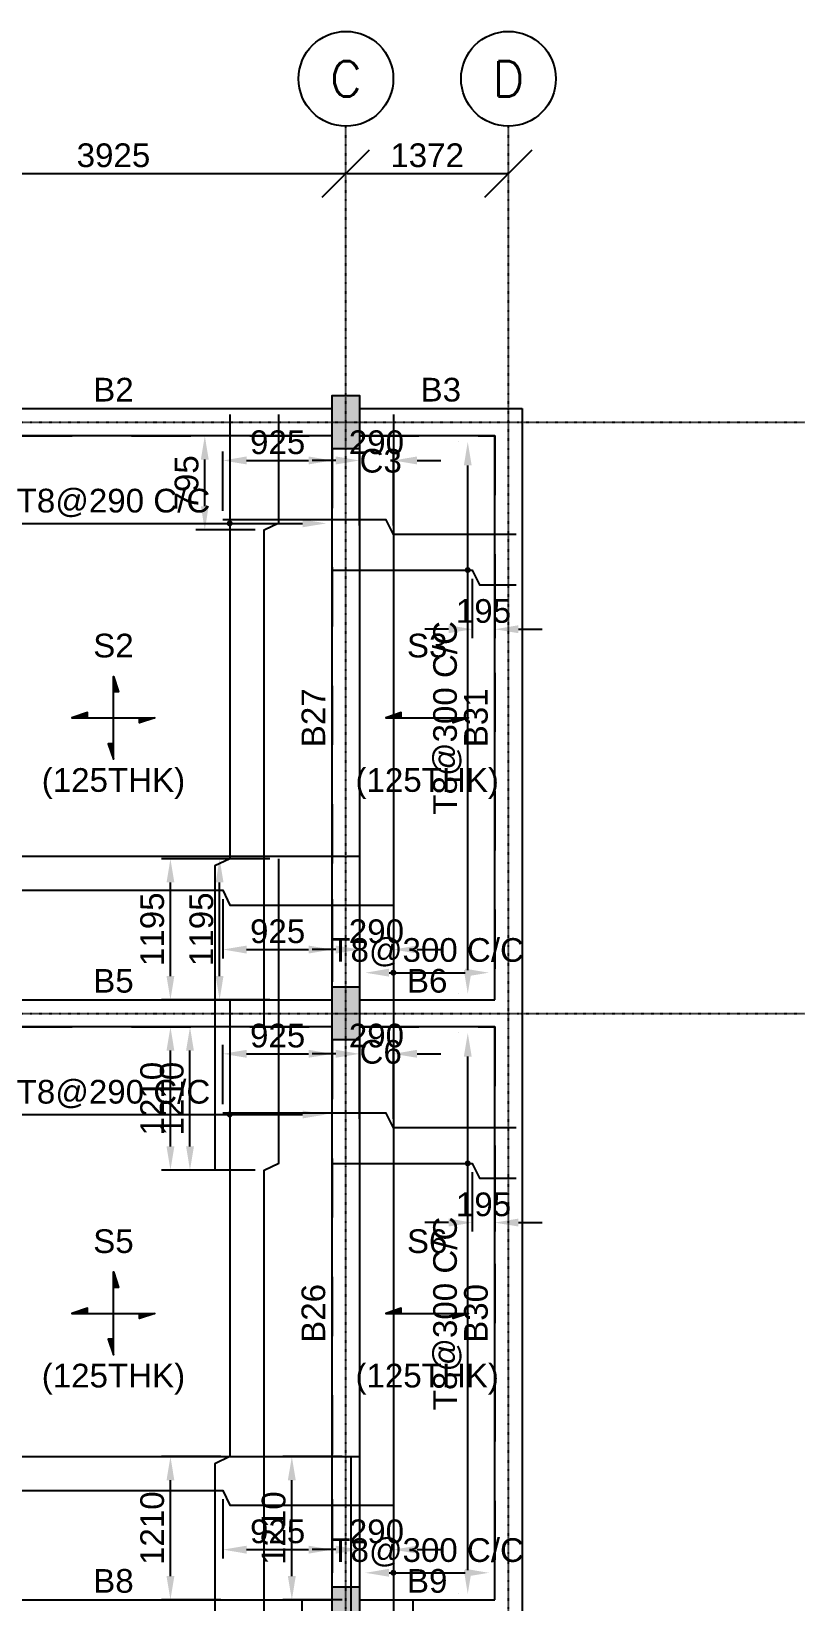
# Model space of a CAD drawing. Header units: inches. Extents: x -816171 to 9366335, y -450961 to 689132.
# Drawn here: x 6773877 to 6780404, y 266688 to 279946 of the extents above; entities that cross this region are included whole.
import ezdxf
from ezdxf.enums import TextEntityAlignment as Align

# ---------------------------------------------------------------- set-up
doc = ezdxf.new("R2010")
doc.units = ezdxf.units.IN
doc.header["$MEASUREMENT"] = 0
doc.linetypes.add('SCCenter', pattern=[1.2, 0.5, -0.3, 0.1, -0.3])
doc.linetypes.add('SCHidden', pattern=[1000, 500, -500])
for name, color, linetype in [('BarLabels', 31, 'Continuous'), ('Beam', 3, 'Continuous'), ('Beam Nos', 7, 'Continuous'), ('Column', 2, 'Continuous'), ('Column Nos', 7, 'Continuous'), ('Dimension', 31, 'Continuous'), ('Grid Line', 8, 'Continuous'), ('Plan Reinforcement', 4, 'Continuous'), ('Slab', 251, 'Continuous'), ('Slab Nos', 7, 'Continuous')]:
    doc.layers.add(name, color=color, linetype=linetype)
doc.styles.add('SC-BBS1', font='SansSerif')
doc.styles.add('SC-BBS2', font='SansSerif')
doc.styles.get("Standard").update_dxf_attribs({"font": 'txt.shx'})
doc.dimstyles.new('SCDim', dxfattribs={"dimtxt": 200, "dimasz": 200, "dimexe": 75, "dimexo": 75, "dimgap": 50, "dimtad": 1, "dimtoh": 1, "dimdec": 0, "dimzin": 0, "dimdsep": 46, "dimtxsty": 'SC-BBS2', "dimcen": 0.09, "dimclrd": 8, "dimclre": 8, "dimclrt": 31, "dimadec": 0, "dimazin": 0, "dimtfac": 1, "dimtdec": 0, "dimtix": 1, "dimtofl": 0, "dimtmove": 0, "dimatfit": 3, "dimfxl": 1, "dimtolj": 1, "dimtzin": 0, "dimarcsym": 0})
doc.dimstyles.new('SCGridlineDim', dxfattribs={"dimtxt": 200, "dimasz": 0.18, "dimexe": 75, "dimexo": 75, "dimgap": 50, "dimtad": 1, "dimtoh": 1, "dimdec": 0, "dimzin": 0, "dimdsep": 46, "dimtxsty": 'SC-BBS2', "dimtsz": 200, "dimcen": 0.09, "dimclrd": 8, "dimclre": 8, "dimclrt": 31, "dimadec": 0, "dimazin": 0, "dimtfac": 1, "dimtdec": 0, "dimtix": 1, "dimtofl": 0, "dimtmove": 0, "dimatfit": 3, "dimfxl": 1, "dimtolj": 1, "dimtzin": 0, "dimarcsym": 0})

# ---------------------------------------------------------------- blocks, each defined once
blk = doc.blocks.new('*D2569')
at = {"layer": 'DEFPOINTS', "color": 0, "transparency": 16777216}
for p in [(6775051, 272960), (6775551, 272960), (6775551, 271770)]:
    blk.add_point(p, dxfattribs=at)
at = {"layer": 'Dimension', "color": 8, "lineweight": -2, "transparency": 16777216}
for p, q in [((6775476, 272960), (6774976, 272960)), ((6775051, 271970), (6775051, 272760)), ((6775476, 271770), (6774976, 271770))]:
    blk.add_line(p, q, dxfattribs=at)
at = {"layer": 'Dimension', "color": 8, "transparency": 16777216}
for points in [[(6775018, 272760), (6775084, 272760), (6775051, 272960)], [(6775018, 271970), (6775084, 271970), (6775051, 271770)]]:
    blk.add_solid(points, dxfattribs=at)
at = {"layer": 'Dimension', "color": 31, "transparency": 16777216, "insert": (6774898, 272365), "char_height": 200, "attachment_point": 5, "rotation": 90, "style": 'SC-BBS2'}
blk.add_mtext('\\A1;1195', dxfattribs=at)
blk = doc.blocks.new('*D2570')
at = {"layer": 'DEFPOINTS', "color": 0, "transparency": 16777216}
for p in [(6775051, 271540), (6775426, 271540), (6775426, 270331)]:
    blk.add_point(p, dxfattribs=at)
at = {"layer": 'Dimension', "color": 8, "lineweight": -2, "transparency": 16777216}
for p, q in [((6775351, 271540), (6774976, 271540)), ((6775051, 270531), (6775051, 271340)), ((6775351, 270331), (6774976, 270331))]:
    blk.add_line(p, q, dxfattribs=at)
at = {"layer": 'Dimension', "color": 8, "transparency": 16777216}
for points in [[(6775018, 271340), (6775084, 271340), (6775051, 271540)], [(6775018, 270531), (6775084, 270531), (6775051, 270331)]]:
    blk.add_solid(points, dxfattribs=at)
at = {"layer": 'Dimension', "color": 31, "transparency": 16777216, "insert": (6774898, 270935), "char_height": 200, "attachment_point": 5, "rotation": 90, "style": 'SC-BBS2'}
blk.add_mtext('\\A1;1210', dxfattribs=at)
blk = doc.blocks.new('*D2571')
at = {"layer": 'BarLabels', "color": 8, "lineweight": -2, "transparency": 16777216}
blk.add_line((6772972, 275792), (6776167, 275792), dxfattribs=at)
at = {"layer": 'BarLabels', "color": 8, "transparency": 16777216}
for points in [[(6772972, 275825), (6772972, 275759), (6772772, 275792)], [(6776167, 275825), (6776167, 275759), (6776367, 275792)]]:
    blk.add_solid(points, dxfattribs=at)
at = {"layer": 'DEFPOINTS', "color": 0, "transparency": 16777216}
for p in [(6772772, 275792), (6776367, 275792), (6776367, 275792)]:
    blk.add_point(p, dxfattribs=at)
at = {"layer": 'BarLabels', "color": 31, "transparency": 16777216, "insert": (6774570, 275964), "char_height": 200, "attachment_point": 5, "style": 'SC-BBS2'}
blk.add_mtext('\\A1;T8@290 C/C', dxfattribs=at)
blk = doc.blocks.new('*D2572')
at = {"layer": 'DEFPOINTS', "color": 0, "transparency": 16777216}
for p in [(6775341, 276531), (6775841, 276531), (6775841, 275737)]:
    blk.add_point(p, dxfattribs=at)
at = {"layer": 'Dimension', "color": 8, "lineweight": -2, "transparency": 16777216}
for p, q in [((6775766, 276531), (6775266, 276531)), ((6775341, 275937), (6775341, 276331)), ((6775766, 275737), (6775266, 275737))]:
    blk.add_line(p, q, dxfattribs=at)
at = {"layer": 'Dimension', "color": 8, "transparency": 16777216}
for points in [[(6775308, 276331), (6775374, 276331), (6775341, 276531)], [(6775308, 275937), (6775374, 275937), (6775341, 275737)]]:
    blk.add_solid(points, dxfattribs=at)
at = {"layer": 'Dimension', "color": 31, "transparency": 16777216, "insert": (6775188, 276134), "char_height": 200, "attachment_point": 5, "rotation": 90, "style": 'SC-BBS2'}
blk.add_mtext('\\A1;795', dxfattribs=at)
blk = doc.blocks.new('*D2573')
at = {"layer": 'BarLabels', "color": 8, "lineweight": -2, "transparency": 16777216}
blk.add_line((6772972, 275792), (6776167, 275792), dxfattribs=at)
at = {"layer": 'BarLabels', "color": 8, "transparency": 16777216}
for points in [[(6772972, 275825), (6772972, 275759), (6772772, 275792)], [(6776167, 275825), (6776167, 275759), (6776367, 275792)]]:
    blk.add_solid(points, dxfattribs=at)
at = {"layer": 'DEFPOINTS', "color": 0, "transparency": 16777216}
for p in [(6772772, 275792), (6776367, 275792), (6776367, 275792)]:
    blk.add_point(p, dxfattribs=at)
at = {"layer": 'BarLabels', "color": 31, "transparency": 16777216, "insert": (6774570, 275964), "char_height": 200, "attachment_point": 5, "style": 'SC-BBS2'}
blk.add_mtext('\\A1;T8@290 C/C', dxfattribs=at)
blk = doc.blocks.new('*D2574')
at = {"layer": 'DEFPOINTS', "color": 0, "transparency": 16777216}
for p in [(6775494, 272694), (6776417, 272694), (6776417, 272194)]:
    blk.add_point(p, dxfattribs=at)
at = {"layer": 'Dimension', "color": 8, "lineweight": -2, "transparency": 16777216}
for p, q in [((6775494, 272619), (6775494, 272119)), ((6776417, 272619), (6776417, 272119)), ((6775694, 272194), (6776217, 272194))]:
    blk.add_line(p, q, dxfattribs=at)
at = {"layer": 'Dimension', "color": 8, "transparency": 16777216}
for points in [[(6775694, 272227), (6775694, 272160), (6775494, 272194)], [(6776217, 272227), (6776217, 272160), (6776417, 272194)]]:
    blk.add_solid(points, dxfattribs=at)
at = {"layer": 'Dimension', "color": 31, "transparency": 16777216, "insert": (6775956, 272347), "char_height": 200, "attachment_point": 5, "style": 'SC-BBS2'}
blk.add_mtext('\\A1;925', dxfattribs=at)
blk = doc.blocks.new('*D2575')
at = {"layer": 'DEFPOINTS', "color": 0, "transparency": 16777216}
for p in [(6776647, 272569), (6776933, 272569), (6776933, 272194)]:
    blk.add_point(p, dxfattribs=at)
at = {"layer": 'Dimension', "color": 8, "lineweight": -2, "transparency": 16777216}
for p, q in [((6776647, 272494), (6776647, 272119)), ((6776933, 272494), (6776933, 272119)), ((6776447, 272194), (6776247, 272194)), ((6777133, 272194), (6777333, 272194))]:
    blk.add_line(p, q, dxfattribs=at)
at = {"layer": 'Dimension', "color": 8, "transparency": 16777216}
for points in [[(6776447, 272227), (6776447, 272160), (6776647, 272194)], [(6777133, 272227), (6777133, 272160), (6776933, 272194)]]:
    blk.add_solid(points, dxfattribs=at)
at = {"layer": 'Dimension', "color": 31, "transparency": 16777216, "insert": (6776790, 272347), "char_height": 200, "attachment_point": 5, "style": 'SC-BBS2'}
blk.add_mtext('\\A1;290', dxfattribs=at)
blk = doc.blocks.new('*D2580')
at = {"layer": 'DEFPOINTS', "color": 0, "transparency": 16777216}
for p in [(6777599, 275398), (6777789, 275398), (6777789, 274898)]:
    blk.add_point(p, dxfattribs=at)
at = {"layer": 'Dimension', "color": 8, "lineweight": -2, "transparency": 16777216}
for p, q in [((6777599, 275323), (6777599, 274823)), ((6777789, 275323), (6777789, 274823)), ((6777399, 274898), (6777199, 274898)), ((6777989, 274898), (6778189, 274898))]:
    blk.add_line(p, q, dxfattribs=at)
at = {"layer": 'Dimension', "color": 8, "transparency": 16777216}
for points in [[(6777399, 274932), (6777399, 274865), (6777599, 274898)], [(6777989, 274932), (6777989, 274865), (6777789, 274898)]]:
    blk.add_solid(points, dxfattribs=at)
at = {"layer": 'Dimension', "color": 31, "transparency": 16777216, "insert": (6777694, 275051), "char_height": 200, "attachment_point": 5, "style": 'SC-BBS2'}
blk.add_mtext('\\A1;195', dxfattribs=at)
blk = doc.blocks.new('*D2581')
at = {"layer": 'BarLabels', "color": 8, "lineweight": -2, "transparency": 16777216}
for p, q in [((6777486, 276481), (6777486, 276481)), ((6777561, 272020), (6777561, 276281)), ((6777486, 271820), (6777486, 271820))]:
    blk.add_line(p, q, dxfattribs=at)
at = {"layer": 'BarLabels', "color": 8, "transparency": 16777216}
for points in [[(6777528, 276281), (6777594, 276281), (6777561, 276481)], [(6777528, 272020), (6777594, 272020), (6777561, 271820)]]:
    blk.add_solid(points, dxfattribs=at)
at = {"layer": 'DEFPOINTS', "color": 0, "transparency": 16777216}
for p in [(6777561, 276481), (6777561, 276481), (6777561, 271820)]:
    blk.add_point(p, dxfattribs=at)
at = {"layer": 'BarLabels', "color": 31, "transparency": 16777216, "insert": (6777389, 274150), "char_height": 200, "attachment_point": 5, "rotation": 90, "style": 'SC-BBS2'}
blk.add_mtext('\\A1;T8@300 C/C', dxfattribs=at)
blk = doc.blocks.new('*D2582')
at = {"layer": 'DEFPOINTS', "color": 0, "transparency": 16777216}
for p in [(6776933, 276323), (6776647, 275698), (6776933, 275698)]:
    blk.add_point(p, dxfattribs=at)
at = {"layer": 'Dimension', "color": 8, "lineweight": -2, "transparency": 16777216}
for p, q in [((6776447, 276323), (6776247, 276323)), ((6776647, 275773), (6776647, 276398)), ((6776933, 275773), (6776933, 276398)), ((6777133, 276323), (6777333, 276323))]:
    blk.add_line(p, q, dxfattribs=at)
at = {"layer": 'Dimension', "color": 8, "transparency": 16777216}
for points in [[(6776447, 276357), (6776447, 276290), (6776647, 276323)], [(6777133, 276357), (6777133, 276290), (6776933, 276323)]]:
    blk.add_solid(points, dxfattribs=at)
at = {"layer": 'Dimension', "color": 31, "transparency": 16777216, "insert": (6776790, 276476), "char_height": 200, "attachment_point": 5, "style": 'SC-BBS2'}
blk.add_mtext('\\A1;290', dxfattribs=at)
blk = doc.blocks.new('*D2583')
at = {"layer": 'DEFPOINTS', "color": 0, "transparency": 16777216}
for p in [(6776417, 276323), (6775494, 275823), (6776417, 275823)]:
    blk.add_point(p, dxfattribs=at)
at = {"layer": 'Dimension', "color": 8, "lineweight": -2, "transparency": 16777216}
for p, q in [((6775494, 275898), (6775494, 276398)), ((6775694, 276323), (6776217, 276323)), ((6776417, 275898), (6776417, 276398))]:
    blk.add_line(p, q, dxfattribs=at)
at = {"layer": 'Dimension', "color": 8, "transparency": 16777216}
for points in [[(6775694, 276357), (6775694, 276290), (6775494, 276323)], [(6776217, 276357), (6776217, 276290), (6776417, 276323)]]:
    blk.add_solid(points, dxfattribs=at)
at = {"layer": 'Dimension', "color": 31, "transparency": 16777216, "insert": (6775956, 276476), "char_height": 200, "attachment_point": 5, "style": 'SC-BBS2'}
blk.add_mtext('\\A1;925', dxfattribs=at)
blk = doc.blocks.new('*D2584')
at = {"layer": 'BarLabels', "color": 8, "lineweight": -2, "transparency": 16777216}
for p, q in [((6777486, 276481), (6777486, 276481)), ((6777561, 272020), (6777561, 276281)), ((6777486, 271820), (6777486, 271820))]:
    blk.add_line(p, q, dxfattribs=at)
at = {"layer": 'BarLabels', "color": 8, "transparency": 16777216}
for points in [[(6777528, 276281), (6777594, 276281), (6777561, 276481)], [(6777528, 272020), (6777594, 272020), (6777561, 271820)]]:
    blk.add_solid(points, dxfattribs=at)
at = {"layer": 'DEFPOINTS', "color": 0, "transparency": 16777216}
for p in [(6777561, 276481), (6777561, 276481), (6777561, 271820)]:
    blk.add_point(p, dxfattribs=at)
at = {"layer": 'BarLabels', "color": 31, "transparency": 16777216, "insert": (6777389, 274150), "char_height": 200, "attachment_point": 5, "rotation": 90, "style": 'SC-BBS2'}
blk.add_mtext('\\A1;T8@300 C/C', dxfattribs=at)
blk = doc.blocks.new('*D2585')
at = {"layer": 'BarLabels', "color": 8, "lineweight": -2, "transparency": 16777216}
blk.add_line((6776897, 271998), (6777539, 271998), dxfattribs=at)
at = {"layer": 'BarLabels', "color": 8, "transparency": 16777216}
for points in [[(6776897, 272032), (6776897, 271965), (6776697, 271998)], [(6777539, 272032), (6777539, 271965), (6777739, 271998)]]:
    blk.add_solid(points, dxfattribs=at)
at = {"layer": 'DEFPOINTS', "color": 0, "transparency": 16777216}
for p in [(6776697, 271998), (6777739, 271998), (6777739, 271998)]:
    blk.add_point(p, dxfattribs=at)
at = {"layer": 'BarLabels', "color": 31, "transparency": 16777216, "insert": (6777218, 272170), "char_height": 200, "attachment_point": 5, "style": 'SC-BBS2'}
blk.add_mtext('\\A1;T8@300 C/C', dxfattribs=at)
blk = doc.blocks.new('*D2597')
at = {"layer": 'DEFPOINTS', "color": 0, "transparency": 16777216}
for p in [(6775051, 267912), (6775551, 267912), (6775551, 266703)]:
    blk.add_point(p, dxfattribs=at)
at = {"layer": 'Dimension', "color": 8, "lineweight": -2, "transparency": 16777216}
for p, q in [((6775476, 267912), (6774976, 267912)), ((6775051, 266903), (6775051, 267712)), ((6775476, 266703), (6774976, 266703))]:
    blk.add_line(p, q, dxfattribs=at)
at = {"layer": 'Dimension', "color": 8, "transparency": 16777216}
for points in [[(6775018, 267712), (6775084, 267712), (6775051, 267912)], [(6775018, 266903), (6775084, 266903), (6775051, 266703)]]:
    blk.add_solid(points, dxfattribs=at)
at = {"layer": 'Dimension', "color": 31, "transparency": 16777216, "insert": (6774898, 267308), "char_height": 200, "attachment_point": 5, "rotation": 90, "style": 'SC-BBS2'}
blk.add_mtext('\\A1;1210', dxfattribs=at)
blk = doc.blocks.new('*D2599')
at = {"layer": 'BarLabels', "color": 8, "lineweight": -2, "transparency": 16777216}
blk.add_line((6772972, 270801), (6776167, 270801), dxfattribs=at)
at = {"layer": 'BarLabels', "color": 8, "transparency": 16777216}
for points in [[(6772972, 270834), (6772972, 270768), (6772772, 270801)], [(6776167, 270834), (6776167, 270768), (6776367, 270801)]]:
    blk.add_solid(points, dxfattribs=at)
at = {"layer": 'DEFPOINTS', "color": 0, "transparency": 16777216}
for p in [(6772772, 270801), (6776367, 270801), (6776367, 270801)]:
    blk.add_point(p, dxfattribs=at)
at = {"layer": 'BarLabels', "color": 31, "transparency": 16777216, "insert": (6774570, 270973), "char_height": 200, "attachment_point": 5, "style": 'SC-BBS2'}
blk.add_mtext('\\A1;T8@290 C/C', dxfattribs=at)
blk = doc.blocks.new('*D2600')
at = {"layer": 'DEFPOINTS', "color": 0, "transparency": 16777216}
for p in [(6775216, 271540), (6775841, 271540), (6775841, 270331)]:
    blk.add_point(p, dxfattribs=at)
at = {"layer": 'Dimension', "color": 8, "lineweight": -2, "transparency": 16777216}
for p, q in [((6775766, 271540), (6775141, 271540)), ((6775216, 270531), (6775216, 271340)), ((6775766, 270331), (6775141, 270331))]:
    blk.add_line(p, q, dxfattribs=at)
at = {"layer": 'Dimension', "color": 8, "transparency": 16777216}
for points in [[(6775183, 271340), (6775249, 271340), (6775216, 271540)], [(6775183, 270531), (6775249, 270531), (6775216, 270331)]]:
    blk.add_solid(points, dxfattribs=at)
at = {"layer": 'Dimension', "color": 31, "transparency": 16777216, "insert": (6775063, 270935), "char_height": 200, "attachment_point": 5, "rotation": 90, "style": 'SC-BBS2'}
blk.add_mtext('\\A1;1210', dxfattribs=at)
blk = doc.blocks.new('*D2512')
at = {"layer": 'DEFPOINTS', "color": 0, "transparency": 16777216}
for p in [(6775466, 272960), (6775966, 272960), (6775966, 271770)]:
    blk.add_point(p, dxfattribs=at)
at = {"layer": 'Dimension', "color": 8, "lineweight": -2, "transparency": 16777216}
for p, q in [((6775891, 272960), (6775391, 272960)), ((6775466, 271970), (6775466, 272760)), ((6775891, 271770), (6775391, 271770))]:
    blk.add_line(p, q, dxfattribs=at)
at = {"layer": 'Dimension', "color": 8, "transparency": 16777216}
for points in [[(6775433, 272760), (6775499, 272760), (6775466, 272960)], [(6775433, 271970), (6775499, 271970), (6775466, 271770)]]:
    blk.add_solid(points, dxfattribs=at)
at = {"layer": 'Dimension', "color": 31, "transparency": 16777216, "insert": (6775313, 272365), "char_height": 200, "attachment_point": 5, "rotation": 90, "style": 'SC-BBS2'}
blk.add_mtext('\\A1;1195', dxfattribs=at)
blk = doc.blocks.new('*D2513')
at = {"layer": 'BarLabels', "color": 8, "lineweight": -2, "transparency": 16777216}
blk.add_line((6772972, 270801), (6776167, 270801), dxfattribs=at)
at = {"layer": 'BarLabels', "color": 8, "transparency": 16777216}
for points in [[(6772972, 270834), (6772972, 270768), (6772772, 270801)], [(6776167, 270834), (6776167, 270768), (6776367, 270801)]]:
    blk.add_solid(points, dxfattribs=at)
at = {"layer": 'DEFPOINTS', "color": 0, "transparency": 16777216}
for p in [(6772772, 270801), (6776367, 270801), (6776367, 270801)]:
    blk.add_point(p, dxfattribs=at)
at = {"layer": 'BarLabels', "color": 31, "transparency": 16777216, "insert": (6774570, 270973), "char_height": 200, "attachment_point": 5, "style": 'SC-BBS2'}
blk.add_mtext('\\A1;T8@290 C/C', dxfattribs=at)
blk = doc.blocks.new('*D2514')
at = {"layer": 'DEFPOINTS', "color": 0, "transparency": 16777216}
for p in [(6775494, 267627), (6776417, 267627), (6776417, 267127)]:
    blk.add_point(p, dxfattribs=at)
at = {"layer": 'Dimension', "color": 8, "lineweight": -2, "transparency": 16777216}
for p, q in [((6775494, 267552), (6775494, 267052)), ((6776417, 267552), (6776417, 267052)), ((6775694, 267127), (6776217, 267127))]:
    blk.add_line(p, q, dxfattribs=at)
at = {"layer": 'Dimension', "color": 8, "transparency": 16777216}
for points in [[(6775694, 267160), (6775694, 267093), (6775494, 267127)], [(6776217, 267160), (6776217, 267093), (6776417, 267127)]]:
    blk.add_solid(points, dxfattribs=at)
at = {"layer": 'Dimension', "color": 31, "transparency": 16777216, "insert": (6775956, 267280), "char_height": 200, "attachment_point": 5, "style": 'SC-BBS2'}
blk.add_mtext('\\A1;925', dxfattribs=at)
blk = doc.blocks.new('*D2515')
at = {"layer": 'DEFPOINTS', "color": 0, "transparency": 16777216}
for p in [(6776647, 267502), (6776933, 267502), (6776933, 267127)]:
    blk.add_point(p, dxfattribs=at)
at = {"layer": 'Dimension', "color": 8, "lineweight": -2, "transparency": 16777216}
for p, q in [((6776647, 267427), (6776647, 267052)), ((6776933, 267427), (6776933, 267052)), ((6776447, 267127), (6776247, 267127)), ((6777133, 267127), (6777333, 267127))]:
    blk.add_line(p, q, dxfattribs=at)
at = {"layer": 'Dimension', "color": 8, "transparency": 16777216}
for points in [[(6776447, 267160), (6776447, 267093), (6776647, 267127)], [(6777133, 267160), (6777133, 267093), (6776933, 267127)]]:
    blk.add_solid(points, dxfattribs=at)
at = {"layer": 'Dimension', "color": 31, "transparency": 16777216, "insert": (6776790, 267280), "char_height": 200, "attachment_point": 5, "style": 'SC-BBS2'}
blk.add_mtext('\\A1;290', dxfattribs=at)
blk = doc.blocks.new('*D2520')
at = {"layer": 'DEFPOINTS', "color": 0, "transparency": 16777216}
for p in [(6777599, 270388), (6777789, 270388), (6777789, 269888)]:
    blk.add_point(p, dxfattribs=at)
at = {"layer": 'Dimension', "color": 8, "lineweight": -2, "transparency": 16777216}
for p, q in [((6777599, 270313), (6777599, 269813)), ((6777789, 270313), (6777789, 269813)), ((6777399, 269888), (6777199, 269888)), ((6777989, 269888), (6778189, 269888))]:
    blk.add_line(p, q, dxfattribs=at)
at = {"layer": 'Dimension', "color": 8, "transparency": 16777216}
for points in [[(6777399, 269922), (6777399, 269855), (6777599, 269888)], [(6777989, 269922), (6777989, 269855), (6777789, 269888)]]:
    blk.add_solid(points, dxfattribs=at)
at = {"layer": 'Dimension', "color": 31, "transparency": 16777216, "insert": (6777694, 270041), "char_height": 200, "attachment_point": 5, "style": 'SC-BBS2'}
blk.add_mtext('\\A1;195', dxfattribs=at)
blk = doc.blocks.new('*D2521')
at = {"layer": 'BarLabels', "color": 8, "lineweight": -2, "transparency": 16777216}
for p, q in [((6777486, 271490), (6777486, 271490)), ((6777561, 266953), (6777561, 271290)), ((6777486, 266753), (6777486, 266753))]:
    blk.add_line(p, q, dxfattribs=at)
at = {"layer": 'BarLabels', "color": 8, "transparency": 16777216}
for points in [[(6777528, 271290), (6777594, 271290), (6777561, 271490)], [(6777528, 266953), (6777594, 266953), (6777561, 266753)]]:
    blk.add_solid(points, dxfattribs=at)
at = {"layer": 'DEFPOINTS', "color": 0, "transparency": 16777216}
for p in [(6777561, 271490), (6777561, 271490), (6777561, 266753)]:
    blk.add_point(p, dxfattribs=at)
at = {"layer": 'BarLabels', "color": 31, "transparency": 16777216, "insert": (6777389, 269121), "char_height": 200, "attachment_point": 5, "rotation": 90, "style": 'SC-BBS2'}
blk.add_mtext('\\A1;T8@300 C/C', dxfattribs=at)
blk = doc.blocks.new('*D2522')
at = {"layer": 'DEFPOINTS', "color": 0, "transparency": 16777216}
for p in [(6776933, 271313), (6776647, 270688), (6776933, 270688)]:
    blk.add_point(p, dxfattribs=at)
at = {"layer": 'Dimension', "color": 8, "lineweight": -2, "transparency": 16777216}
for p, q in [((6776447, 271313), (6776247, 271313)), ((6776647, 270763), (6776647, 271388)), ((6776933, 270763), (6776933, 271388)), ((6777133, 271313), (6777333, 271313))]:
    blk.add_line(p, q, dxfattribs=at)
at = {"layer": 'Dimension', "color": 8, "transparency": 16777216}
for points in [[(6776447, 271347), (6776447, 271280), (6776647, 271313)], [(6777133, 271347), (6777133, 271280), (6776933, 271313)]]:
    blk.add_solid(points, dxfattribs=at)
at = {"layer": 'Dimension', "color": 31, "transparency": 16777216, "insert": (6776790, 271466), "char_height": 200, "attachment_point": 5, "style": 'SC-BBS2'}
blk.add_mtext('\\A1;290', dxfattribs=at)
blk = doc.blocks.new('*D2523')
at = {"layer": 'DEFPOINTS', "color": 0, "transparency": 16777216}
for p in [(6776417, 271313), (6775494, 270813), (6776417, 270813)]:
    blk.add_point(p, dxfattribs=at)
at = {"layer": 'Dimension', "color": 8, "lineweight": -2, "transparency": 16777216}
for p, q in [((6775494, 270888), (6775494, 271388)), ((6775694, 271313), (6776217, 271313)), ((6776417, 270888), (6776417, 271388))]:
    blk.add_line(p, q, dxfattribs=at)
at = {"layer": 'Dimension', "color": 8, "transparency": 16777216}
for points in [[(6775694, 271347), (6775694, 271280), (6775494, 271313)], [(6776217, 271347), (6776217, 271280), (6776417, 271313)]]:
    blk.add_solid(points, dxfattribs=at)
at = {"layer": 'Dimension', "color": 31, "transparency": 16777216, "insert": (6775956, 271466), "char_height": 200, "attachment_point": 5, "style": 'SC-BBS2'}
blk.add_mtext('\\A1;925', dxfattribs=at)
blk = doc.blocks.new('*D2524')
at = {"layer": 'BarLabels', "color": 8, "lineweight": -2, "transparency": 16777216}
for p, q in [((6777486, 271490), (6777486, 271490)), ((6777561, 266953), (6777561, 271290)), ((6777486, 266753), (6777486, 266753))]:
    blk.add_line(p, q, dxfattribs=at)
at = {"layer": 'BarLabels', "color": 8, "transparency": 16777216}
for points in [[(6777528, 271290), (6777594, 271290), (6777561, 271490)], [(6777528, 266953), (6777594, 266953), (6777561, 266753)]]:
    blk.add_solid(points, dxfattribs=at)
at = {"layer": 'DEFPOINTS', "color": 0, "transparency": 16777216}
for p in [(6777561, 271490), (6777561, 271490), (6777561, 266753)]:
    blk.add_point(p, dxfattribs=at)
at = {"layer": 'BarLabels', "color": 31, "transparency": 16777216, "insert": (6777389, 269121), "char_height": 200, "attachment_point": 5, "rotation": 90, "style": 'SC-BBS2'}
blk.add_mtext('\\A1;T8@300 C/C', dxfattribs=at)
blk = doc.blocks.new('*D2525')
at = {"layer": 'BarLabels', "color": 8, "lineweight": -2, "transparency": 16777216}
blk.add_line((6776897, 266931), (6777539, 266931), dxfattribs=at)
at = {"layer": 'BarLabels', "color": 8, "transparency": 16777216}
for points in [[(6776897, 266965), (6776897, 266898), (6776697, 266931)], [(6777539, 266965), (6777539, 266898), (6777739, 266931)]]:
    blk.add_solid(points, dxfattribs=at)
at = {"layer": 'DEFPOINTS', "color": 0, "transparency": 16777216}
for p in [(6776697, 266931), (6777739, 266931), (6777739, 266931)]:
    blk.add_point(p, dxfattribs=at)
at = {"layer": 'BarLabels', "color": 31, "transparency": 16777216, "insert": (6777218, 267103), "char_height": 200, "attachment_point": 5, "style": 'SC-BBS2'}
blk.add_mtext('\\A1;T8@300 C/C', dxfattribs=at)
blk = doc.blocks.new('*D2541')
at = {"layer": 'DEFPOINTS', "color": 0, "transparency": 16777216}
for p in [(6776076, 267912), (6776576, 267912), (6776576, 266703)]:
    blk.add_point(p, dxfattribs=at)
at = {"layer": 'Dimension', "color": 8, "lineweight": -2, "transparency": 16777216}
for p, q in [((6776501, 267912), (6776001, 267912)), ((6776076, 266903), (6776076, 267712)), ((6776501, 266703), (6776001, 266703))]:
    blk.add_line(p, q, dxfattribs=at)
at = {"layer": 'Dimension', "color": 8, "transparency": 16777216}
for points in [[(6776042, 267712), (6776109, 267712), (6776076, 267912)], [(6776042, 266903), (6776109, 266903), (6776076, 266703)]]:
    blk.add_solid(points, dxfattribs=at)
at = {"layer": 'Dimension', "color": 31, "transparency": 16777216, "insert": (6775923, 267308), "char_height": 200, "attachment_point": 5, "rotation": 90, "style": 'SC-BBS2'}
blk.add_mtext('\\A1;1210', dxfattribs=at)
blk = doc.blocks.new('*D2559')
at = {"layer": 'DEFPOINTS', "color": 0, "transparency": 16777216}
for p in [(6772607, 278746), (6776532, 278746), (6776532, 278746)]:
    blk.add_point(p, dxfattribs=at)
at = {"layer": 'Grid Line', "color": 8, "lineweight": -2, "transparency": 16777216}
for p, q in [((6772407, 278546), (6772807, 278946)), ((6776332, 278546), (6776732, 278946)), ((6772607, 278746), (6776532, 278746))]:
    blk.add_line(p, q, dxfattribs=at)
at = {"layer": 'Grid Line', "color": 31, "transparency": 16777216, "insert": (6774570, 278899), "char_height": 200, "attachment_point": 5, "style": 'SC-BBS2'}
blk.add_mtext('\\A1;3925', dxfattribs=at)
blk = doc.blocks.new('*D2560')
at = {"layer": 'DEFPOINTS', "color": 0, "transparency": 16777216}
for p in [(6776532, 278746), (6777904, 278746), (6777904, 278746)]:
    blk.add_point(p, dxfattribs=at)
at = {"layer": 'Grid Line', "color": 8, "lineweight": -2, "transparency": 16777216}
for p, q in [((6776332, 278546), (6776732, 278946)), ((6777704, 278546), (6778104, 278946)), ((6776532, 278746), (6777904, 278746))]:
    blk.add_line(p, q, dxfattribs=at)
at = {"layer": 'Grid Line', "color": 31, "transparency": 16777216, "insert": (6777218, 278899), "char_height": 200, "attachment_point": 5, "style": 'SC-BBS2'}
blk.add_mtext('\\A1;1372', dxfattribs=at)

msp = doc.modelspace()

# ---------------------------------------------------------------- hatches: boundary and pattern name
at = {"layer": 'Column'}
for points in [[(6776647.41552, 276420.98594), (6776417.41552, 276420.98594), (6776417.41552, 276870.98594), (6776647.41552, 276870.98594)], [(6776647.41552, 271429.98594), (6776417.41552, 271429.98594), (6776417.41552, 271879.98594), (6776647.41552, 271879.98594)], [(6776647.41552, 266362.98594), (6776417.41552, 266362.98594), (6776417.41552, 266812.98594), (6776647.41552, 266812.98594)]]:
    msp.add_hatch(color=256, dxfattribs=at).paths.add_polyline_path(points, flags=0)
at = {"layer": 'Slab Nos'}
for points in [[(6774569.91552, 274500.48594), (6774613.66552, 274369.23594), (6774569.91552, 274369.23594)], [(6774351.16552, 274150.48594), (6774351.16552, 274194.23594), (6774219.91552, 274150.48594)], [(6776999.66552, 274150.48594), (6776999.66552, 274194.23594), (6776868.41552, 274150.48594)], [(6774919.91552, 274150.48594), (6774788.66552, 274106.73594), (6774788.66552, 274150.48594)], [(6777568.41552, 274150.48594), (6777437.16552, 274106.73594), (6777437.16552, 274150.48594)], [(6774569.91552, 273931.73594), (6774526.16552, 273931.73594), (6774569.91552, 273800.48594)], [(6774569.91552, 269471.48594), (6774613.66552, 269340.23594), (6774569.91552, 269340.23594)], [(6774351.16552, 269121.48594), (6774351.16552, 269165.23594), (6774219.91552, 269121.48594)], [(6776999.66552, 269121.48594), (6776999.66552, 269165.23594), (6776868.41552, 269121.48594)], [(6774919.91552, 269121.48594), (6774788.66552, 269077.73594), (6774788.66552, 269121.48594)], [(6777568.41552, 269121.48594), (6777437.16552, 269077.73594), (6777437.16552, 269121.48594)], [(6774569.91552, 268902.73594), (6774526.16552, 268902.73594), (6774569.91552, 268771.48594)]]:
    msp.add_hatch(color=256, dxfattribs=at).paths.add_polyline_path(points, flags=0)

# ---------------------------------------------------------------- linework, layer by layer
at = {"layer": 'BarLabels', "color": 8, "const_width": 25}
for points in [[(6775538.66552, 275791.99594, 1), (6775563.66552, 275791.99594, 1)], [(6775538.66552, 275791.99594, 1), (6775563.66552, 275791.99594, 1)], [(6777548.51552, 275398.23594, 1), (6777573.51552, 275398.23594, 1)], [(6777548.51552, 275398.23594, 1), (6777573.51552, 275398.23594, 1)], [(6776920.41052, 271998.38194, 1), (6776945.41052, 271998.38194, 1)], [(6775538.66552, 270800.99594, 1), (6775563.66552, 270800.99594, 1)], [(6775538.66552, 270800.99594, 1), (6775563.66552, 270800.99594, 1)], [(6777548.51552, 270388.23594, 1), (6777573.51552, 270388.23594, 1)], [(6777548.51552, 270388.23594, 1), (6777573.51552, 270388.23594, 1)], [(6776920.41052, 266931.38194, 1), (6776945.41052, 266931.38194, 1)]]:
    msp.add_lwpolyline(points, format="xyb", close=True, dxfattribs=at)
at = {"layer": 'Beam'}
for p, q in [((6772722.41552, 276760.98594), (6776417.41552, 276760.98594)), ((6776647.41552, 276760.98594), (6778019.41552, 276760.98594)), ((6778019.41552, 276760.98594), (6778019.41552, 271539.98594)), ((6778019.41552, 271654.98594), (6778019.41552, 266472.98594))]:
    msp.add_line(p, q, dxfattribs=at)
at = {"layer": 'Beam', "linetype": 'SCHidden'}
for p, q in [((6772722.41552, 276530.98594), (6776417.41552, 276530.98594)), ((6776647.41552, 276530.98594), (6777789.41552, 276530.98594)), ((6777789.41552, 276530.98594), (6777789.41552, 271769.98594)), ((6776417.41552, 276420.98594), (6776417.41552, 271879.98594)), ((6776647.41552, 276420.98594), (6776647.41552, 271879.98594)), ((6772722.41552, 271769.98594), (6776417.41552, 271769.98594)), ((6776647.41552, 271769.98594), (6777789.41552, 271769.98594)), ((6772722.41552, 271539.98594), (6776417.41552, 271539.98594)), ((6776647.41552, 271539.98594), (6777789.41552, 271539.98594)), ((6777789.41552, 271539.98594), (6777789.41552, 266702.98594)), ((6776417.41552, 271429.98594), (6776417.41552, 266812.98594)), ((6776647.41552, 271429.98594), (6776647.41552, 266812.98594)), ((6772722.41552, 266702.98594), (6776417.41552, 266702.98594)), ((6776647.41552, 266702.98594), (6777789.41552, 266702.98594))]:
    msp.add_line(p, q, dxfattribs=at)
at = {"layer": 'Column'}
for points in [[(6776647.41552, 276420.98594), (6776417.41552, 276420.98594), (6776417.41552, 276870.98594), (6776647.41552, 276870.98594)], [(6776647.41552, 271429.98594), (6776417.41552, 271429.98594), (6776417.41552, 271879.98594), (6776647.41552, 271879.98594)], [(6776647.41552, 266362.98594), (6776417.41552, 266362.98594), (6776417.41552, 266812.98594), (6776647.41552, 266812.98594)]]:
    msp.add_lwpolyline(points, close=True, dxfattribs=at)
at = {"layer": 'Grid Line', "linetype": 'SCCenter'}
for p, q in [((6776532.41552, 257457.98594), (6776532.41552, 279145.98594)), ((6777904.41552, 257457.98594), (6777904.41552, 279145.98594)), ((6766183.41552, 276645.98594), (6780404.41552, 276645.98594)), ((6766183.41552, 271654.98594), (6780404.41552, 271654.98594))]:
    msp.add_line(p, q, dxfattribs=at)
at = {"layer": 'Grid Line'}
for centre in [(6776532.41552, 279545.98594), (6777904.41552, 279545.98594)]:
    msp.add_circle(centre, 400, dxfattribs=at)
at = {"layer": 'Plan Reinforcement'}
for points in [[(6775551.16552, 276710.98594), (6775551.16552, 272960.23594), (6775426.16552, 272900.23594), (6775426.16552, 270330.73594)], [(6775841.16552, 271539.98594), (6775841.16552, 275737.48594), (6775966.16552, 275797.48594), (6775966.16552, 276710.98594)], [(6776932.91052, 276710.98594), (6776932.91052, 271539.98594)], [(6777969.41552, 275698.23594), (6776932.91552, 275698.23594), (6776872.91552, 275823.23594), (6775493.66552, 275823.23594)], [(6776417.41552, 275398.23594), (6777599.08219, 275398.23594), (6777659.08219, 275273.23594), (6777969.41552, 275273.23594)], [(6776647.41552, 272978.72844), (6773646.16552, 272978.72844), (6773586.16552, 273103.72844), (6771568.91552, 273103.72844)], [(6775841.16552, 266472.98594), (6775841.16552, 270330.73594), (6775966.16552, 270390.73594), (6775966.16552, 272960.23594)], [(6772492.41552, 272693.72844), (6775493.66552, 272693.72844), (6775553.66552, 272568.72844), (6776932.91552, 272568.72844)], [(6775551.16552, 271769.98594), (6775551.16552, 267912.23594), (6775426.16552, 267852.23594), (6775426.16552, 265406.48594)], [(6776932.91052, 271769.98594), (6776932.91052, 266472.98594)], [(6777969.41552, 270688.23594), (6776932.91552, 270688.23594), (6776872.91552, 270813.23594), (6775493.66552, 270813.23594)], [(6776417.41552, 270388.23594), (6777599.08219, 270388.23594), (6777659.08219, 270263.23594), (6777969.41552, 270263.23594)], [(6776647.41552, 267911.72844), (6773646.16552, 267911.72844), (6773586.16552, 268036.72844), (6771568.91552, 268036.72844)], [(6776450.59412, 261976.98594), (6776450.59412, 265406.48594), (6776575.59412, 265466.48594), (6776575.59412, 267912.23594)], [(6772492.41552, 267626.72844), (6775493.66552, 267626.72844), (6775553.66552, 267501.72844), (6776932.91552, 267501.72844)], [(6776160.59412, 266702.98594), (6776160.59412, 263273.48594), (6776035.59412, 263213.48594), (6776035.59412, 261500.98594)], [(6777096.05052, 266702.98594), (6777096.05052, 261976.98594)]]:
    msp.add_lwpolyline(points, dxfattribs=at)
at = {"layer": 'Slab'}
for points in [[(6776417.41552, 271769.98594), (6776417.41552, 271879.98594), (6776417.41552, 276420.98594), (6776417.41552, 276530.98594), (6772722.41552, 276530.98594), (6772722.41552, 276420.98594), (6772722.41552, 271879.98594), (6772722.41552, 271769.98594)], [(6777789.41552, 271769.98594), (6777789.41552, 276530.98594), (6776647.41552, 276530.98594), (6776647.41552, 276420.98594), (6776647.41552, 271879.98594), (6776647.41552, 271769.98594)], [(6776417.41552, 266702.98594), (6776417.41552, 266812.98594), (6776417.41552, 271429.98594), (6776417.41552, 271539.98594), (6772722.41552, 271539.98594), (6772722.41552, 271429.98594), (6772722.41552, 266852.98594), (6772722.41552, 266702.98594)], [(6777789.41552, 266702.98594), (6777789.41552, 271539.98594), (6776647.41552, 271539.98594), (6776647.41552, 271429.98594), (6776647.41552, 266812.98594), (6776647.41552, 266702.98594)]]:
    msp.add_lwpolyline(points, close=True, dxfattribs=at)
at = {"layer": 'Slab Nos'}
for points in [[(6774569.91552, 273931.73594), (6774526.16552, 273931.73594), (6774569.91552, 273800.48594), (6774569.91552, 274500.48594), (6774613.66552, 274369.23594), (6774569.91552, 274369.23594)], [(6774351.16552, 274150.48594), (6774351.16552, 274194.23594), (6774219.91552, 274150.48594), (6774919.91552, 274150.48594), (6774788.66552, 274106.73594), (6774788.66552, 274150.48594)], [(6776999.66552, 274150.48594), (6776999.66552, 274194.23594), (6776868.41552, 274150.48594), (6777568.41552, 274150.48594), (6777437.16552, 274106.73594), (6777437.16552, 274150.48594)], [(6774569.91552, 268902.73594), (6774526.16552, 268902.73594), (6774569.91552, 268771.48594), (6774569.91552, 269471.48594), (6774613.66552, 269340.23594), (6774569.91552, 269340.23594)], [(6774351.16552, 269121.48594), (6774351.16552, 269165.23594), (6774219.91552, 269121.48594), (6774919.91552, 269121.48594), (6774788.66552, 269077.73594), (6774788.66552, 269121.48594)], [(6776999.66552, 269121.48594), (6776999.66552, 269165.23594), (6776868.41552, 269121.48594), (6777568.41552, 269121.48594), (6777437.16552, 269077.73594), (6777437.16552, 269121.48594)]]:
    msp.add_lwpolyline(points, dxfattribs=at)

# ---------------------------------------------------------------- texts
at = {"layer": 'Beam Nos', "style": 'SC-BBS1'}
for s, p in [('B2', (6774569.91552, 276760.98594)), ('B3', (6777333.41552, 276760.98594)), ('B5', (6774569.91552, 271769.98594)), ('B6', (6777218.41552, 271769.98594)), ('B8', (6774569.91552, 266702.98594)), ('B9', (6777218.41552, 266702.98594))]:
    msp.add_text(s, height=200, dxfattribs=at).set_placement(p, align=Align.BOTTOM_CENTER)
for s, p in [('B27', (6776417.41552, 274150.48594)), ('B31', (6777789.41552, 274150.48594)), ('B26', (6776417.41552, 269121.48594)), ('B30', (6777789.41552, 269121.48594))]:
    msp.add_text(s, height=200, rotation=90, dxfattribs=at).set_placement(p, align=Align.BOTTOM_CENTER)
at = {"layer": 'Column Nos', "style": 'SC-BBS2'}
for s, p in [('C3', (6776647.41552, 276420.98594)), ('C6', (6776647.41552, 271429.98594))]:
    msp.add_text(s, height=200, dxfattribs=at).set_placement(p, align=Align.TOP_LEFT)
at = {"layer": 'Grid Line'}
for s, p in [('C', (6776532.41552, 279545.98594)), ('D', (6777904.41552, 279545.98594))]:
    msp.add_text(s, height=300, dxfattribs=at).set_placement(p, align=Align.MIDDLE)
at = {"layer": 'Slab Nos', "style": 'SC-BBS2'}
for s, p in [('S2', (6774569.91552, 274600.48594)), ('S3', (6777218.41552, 274600.48594)), ('S5', (6774569.91552, 269571.48594)), ('S6', (6777218.41552, 269571.48594))]:
    msp.add_text(s, height=200, dxfattribs=at).set_placement(p, align=Align.BOTTOM_CENTER)
for p in [(6774569.91552, 273600.48594), (6777218.41552, 273600.48594), (6774569.91552, 268571.48594), (6777218.41552, 268571.48594)]:
    msp.add_text('(125THK)', height=200, dxfattribs=at).set_placement(p, align=Align.MIDDLE)

# ---------------------------------------------------------------- dimensions: what is measured, and where the dimension line sits
at = {"layer": 'BarLabels'}
for base, p1, p2, angle, text, picture, middle in [((6777561.01552, 276480.98594), (6777561.01552, 271819.98594), (6777561.01552, 276480.98594), 90, 'T8@300 C/C', '*D2581', (6777561.01552, 274150.48594)), ((6777561.01552, 276480.98594), (6777561.01552, 271819.98594), (6777561.01552, 276480.98594), 90, 'T8@300 C/C', '*D2584', (6777561.01552, 274150.48594)), ((6776367.41552, 275791.99594), (6772772.41552, 275791.99594), (6776367.41552, 275791.99594), 0, 'T8@290 C/C', '*D2571', (6774569.91552, 275791.99594)), ((6776367.41552, 275791.99594), (6772772.41552, 275791.99594), (6776367.41552, 275791.99594), 0, 'T8@290 C/C', '*D2573', (6774569.91552, 275791.99594)), ((6777739.41552, 271998.38594), (6776697.41552, 271998.38594), (6777739.41552, 271998.38594), 0, 'T8@300 C/C', '*D2585', (6777218.41552, 271998.38594)), ((6777561.01552, 271489.98594), (6777561.01552, 266752.98594), (6777561.01552, 271489.98594), 90, 'T8@300 C/C', '*D2521', (6777561.01552, 269121.48594)), ((6777561.01552, 271489.98594), (6777561.01552, 266752.98594), (6777561.01552, 271489.98594), 90, 'T8@300 C/C', '*D2524', (6777561.01552, 269121.48594)), ((6776367.41552, 270800.99594), (6772772.41552, 270800.99594), (6776367.41552, 270800.99594), 0, 'T8@290 C/C', '*D2599', (6774569.91552, 270800.99594)), ((6776367.41552, 270800.99594), (6772772.41552, 270800.99594), (6776367.41552, 270800.99594), 0, 'T8@290 C/C', '*D2513', (6774569.91552, 270800.99594)), ((6777739.41552, 266931.38594), (6776697.41552, 266931.38594), (6777739.41552, 266931.38594), 0, 'T8@300 C/C', '*D2525', (6777218.41552, 266931.38594))]:
    dim = msp.add_linear_dim(base=base, p1=p1, p2=p2, angle=angle, text=text, dimstyle='SCDim', override={"dimjust": 0}, dxfattribs=at)
    dim.commit()
    dim.dimension.update_dxf_attribs({"geometry": picture, "text_midpoint": middle, "dimtype": 161})
at = {"layer": 'Dimension'}
for base, p1, p2, angle, text, picture, middle in [((6776417.41552, 276323.23594), (6775493.66552, 275823.23594), (6776417.41552, 275823.23594), 0, '925', '*D2583', (6775955.54052, 276323.23594)), ((6776932.91552, 276323.23594), (6776647.41552, 275698.23594), (6776932.91552, 275698.23594), 0, '290', '*D2582', (6776790.16552, 276323.23594)), ((6775341.16552, 276530.98594), (6775841.16552, 275737.48594), (6775841.16552, 276530.98594), 90, '795', '*D2572', (6775341.16552, 276134.23594)), ((6777789.41552, 274898.23594), (6777599.08222, 275398.23594), (6777789.41552, 275398.23594), 0, '195', '*D2580', (6777694.24887, 274898.23594)), ((6775051.16552, 272960.23594), (6775551.16552, 271769.98594), (6775551.16552, 272960.23594), 90, '1195', '*D2569', (6775051.16552, 272365.11094)), ((6775466.16552, 272960.23594), (6775966.16552, 271769.98594), (6775966.16552, 272960.23594), 90, '1195', '*D2512', (6775466.16552, 272365.11094)), ((6776417.41552, 272193.72844), (6775493.66552, 272693.72844), (6776417.41552, 272693.72844), 0, '925', '*D2574', (6775955.54052, 272193.72844)), ((6776932.91552, 272193.72844), (6776647.41552, 272568.72844), (6776932.91552, 272568.72844), 0, '290', '*D2575', (6776790.16552, 272193.72844)), ((6775051.16552, 271539.98594), (6775426.16552, 270330.73594), (6775426.16552, 271539.98594), 90, '1210', '*D2570', (6775051.16552, 270935.36094)), ((6775216.16552, 271539.98594), (6775841.16552, 270330.73594), (6775841.16552, 271539.98594), 90, '1210', '*D2600', (6775216.16552, 270935.36094)), ((6776417.41552, 271313.23594), (6775493.66552, 270813.23594), (6776417.41552, 270813.23594), 0, '925', '*D2523', (6775955.54052, 271313.23594)), ((6776932.91552, 271313.23594), (6776647.41552, 270688.23594), (6776932.91552, 270688.23594), 0, '290', '*D2522', (6776790.16552, 271313.23594)), ((6777789.41552, 269888.23594), (6777599.08222, 270388.23594), (6777789.41552, 270388.23594), 0, '195', '*D2520', (6777694.24887, 269888.23594)), ((6775051.16552, 267912.23594), (6775551.16552, 266702.98594), (6775551.16552, 267912.23594), 90, '1210', '*D2597', (6775051.16552, 267307.61094)), ((6776075.59412, 267912.23594), (6776575.59412, 266702.98594), (6776575.59412, 267912.23594), 90, '1210', '*D2541', (6776075.59412, 267307.61094)), ((6776417.41552, 267126.72844), (6775493.66552, 267626.72844), (6776417.41552, 267626.72844), 0, '925', '*D2514', (6775955.54052, 267126.72844)), ((6776932.91552, 267126.72844), (6776647.41552, 267501.72844), (6776932.91552, 267501.72844), 0, '290', '*D2515', (6776790.16552, 267126.72844))]:
    dim = msp.add_linear_dim(base=base, p1=p1, p2=p2, angle=angle, text=text, dimstyle='SCDim', override={"dimjust": 0}, dxfattribs=at)
    dim.commit()
    dim.dimension.update_dxf_attribs({"geometry": picture, "text_midpoint": middle, "dimtype": 161})
at = {"layer": 'Grid Line'}
for p1, p2, text, picture, middle in [((6772607.41552, 278745.98594), (6776532.41552, 278745.98594), '3925', '*D2559', (6774569.91552, 278899.14095)), ((6776532.41552, 278745.98594), (6777904.41552, 278745.98594), '1372', '*D2560', (6777218.41552, 278899.14095))]:
    dim = msp.add_aligned_dim(p1=p1, p2=p2, distance=0, text=text, dimstyle='SCGridlineDim', dxfattribs=at)
    dim.commit()
    dim.dimension.update_dxf_attribs({"geometry": picture, "text_midpoint": middle})

doc.saveas('drawing.dxf')
